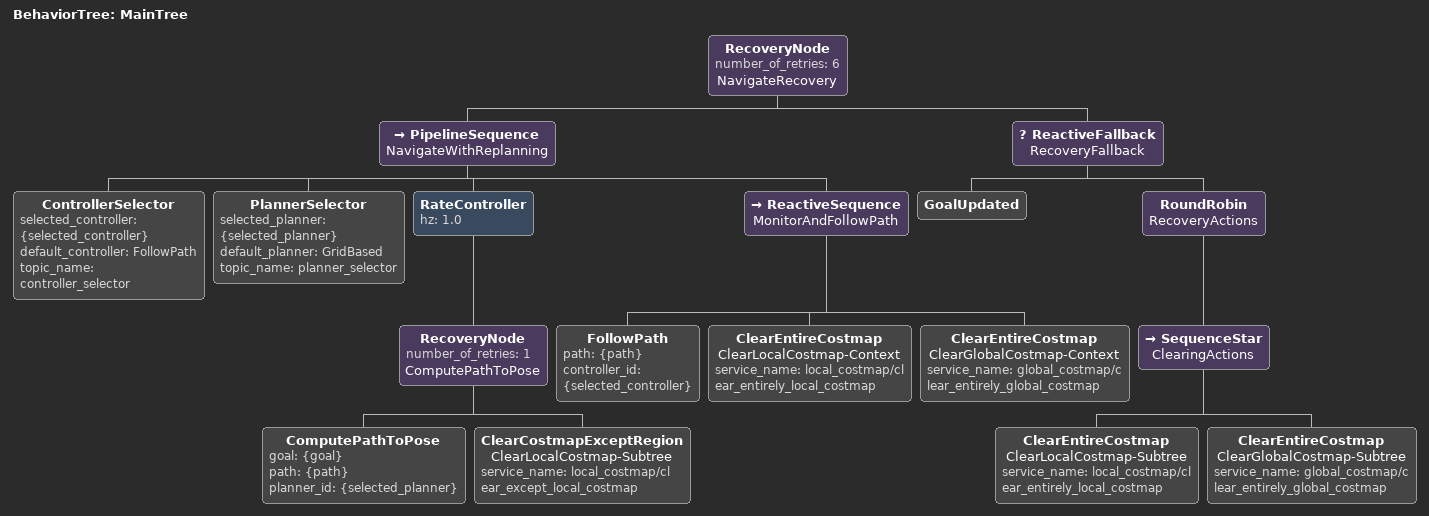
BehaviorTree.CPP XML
<root main_tree_to_execute="MainTree">
  <BehaviorTree ID="MainTree">
    <RecoveryNode number_of_retries="6" name="NavigateRecovery">
      <PipelineSequence name="NavigateWithReplanning">
        <ControllerSelector selected_controller="{selected_controller}" default_controller="FollowPath" topic_name="controller_selector"/>
        <PlannerSelector selected_planner="{selected_planner}" default_planner="GridBased" topic_name="planner_selector"/>
        <RateController hz="1.0">
          <RecoveryNode number_of_retries="1" name="ComputePathToPose">
            <ComputePathToPose goal="{goal}" path="{path}" planner_id="{selected_planner}"/>
            <ClearCostmapExceptRegion name="ClearLocalCostmap-Subtree" service_name="local_costmap/clear_except_local_costmap"/>
          </RecoveryNode>
        </RateController>
        <ReactiveSequence name="MonitorAndFollowPath">
          <FollowPath path="{path}" controller_id="{selected_controller}"/>
          <ClearEntireCostmap name="ClearLocalCostmap-Context" service_name="local_costmap/clear_entirely_local_costmap"/>
          <ClearEntireCostmap name="ClearGlobalCostmap-Context" service_name="global_costmap/clear_entirely_global_costmap"/>
        </ReactiveSequence>
      </PipelineSequence>
      <ReactiveFallback name="RecoveryFallback">
        <GoalUpdated/>
        <RoundRobin name="RecoveryActions">
          <SequenceStar name="ClearingActions">
            <ClearEntireCostmap name="ClearLocalCostmap-Subtree" service_name="local_costmap/clear_entirely_local_costmap"/>
            <ClearEntireCostmap name="ClearGlobalCostmap-Subtree" service_name="global_costmap/clear_entirely_global_costmap"/>
          </SequenceStar>
        </RoundRobin>
      </ReactiveFallback>
    </RecoveryNode>
  </BehaviorTree>
</root>
